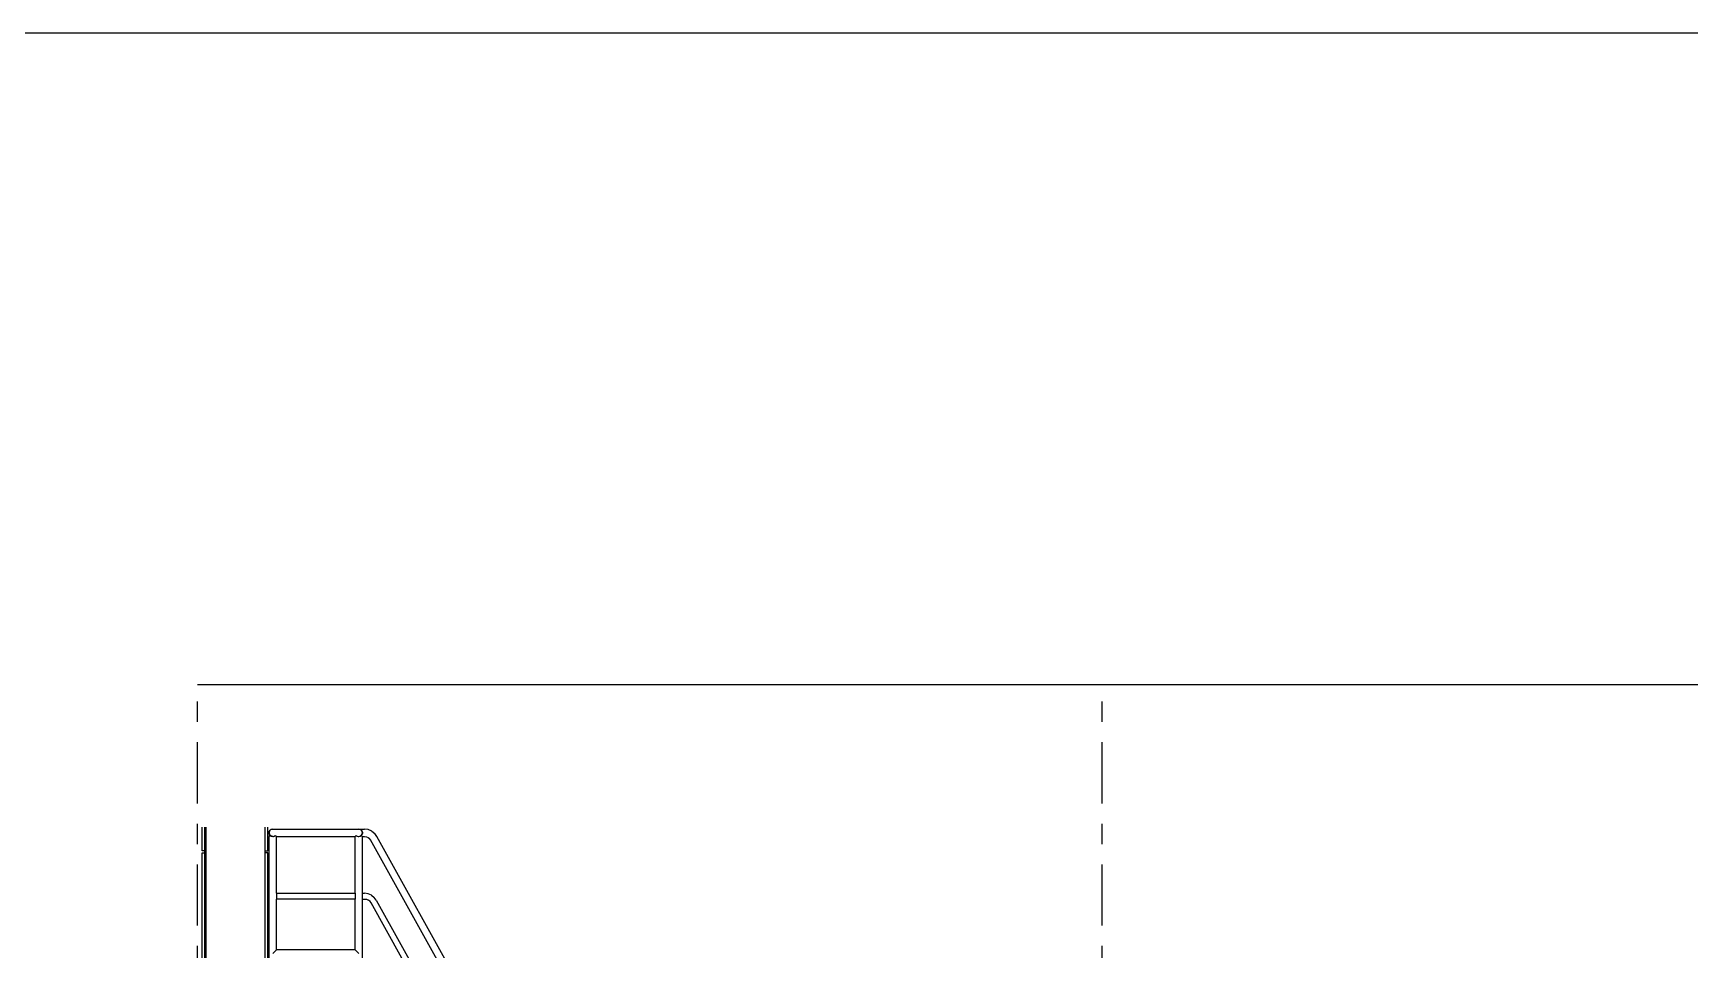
# Model space of a CAD drawing. Header units: millimetres. Extents: x 914 to 1731, y -85 to 465.
# Drawn here: x 969 to 1050.4, y 420.2 to 465.2 of the extents above; entities that cross this region are included whole.
import ezdxf

# ---------------------------------------------------------------- set-up
doc = ezdxf.new("R2010")
doc.units = ezdxf.units.MM
doc.linetypes.add('XKITLINE00', pattern=[0])
doc.linetypes.add('XKITLINE03', pattern=[6, 3, -1, 1, -1])
for name, color, linetype, lineweight in [('S010P_TITLEBLOCK', 7, 'Continuous', 0), ('S033M_GRID-STRUCT', 1, 'Continuous', 0), ('S281M_STEEL-COL', 3, 'Continuous', 0)]:
    doc.layers.add(name, color=color, linetype=linetype, lineweight=lineweight)

msp = doc.modelspace()

# ---------------------------------------------------------------- linework, layer by layer
at = {"lineweight": 25}
msp.add_line((977.048, 433.224), (1288.159, 433.224), dxfattribs=at)
at = {"layer": 'S010P_TITLEBLOCK', "linetype": 'XKITLINE00', "lineweight": 25}
msp.add_line((1726.168, 465.205), (916.168, 465.205), dxfattribs=at)
at = {"layer": 'S033M_GRID-STRUCT', "linetype": 'XKITLINE03', "lineweight": 25}
for p, q in [((977.048, 343.392), (977.048, 433.224)), ((1021.493, 343.392), (1021.493, 433.224))]:
    msp.add_line(p, q, dxfattribs=at)
at = {"layer": 'S281M_STEEL-COL', "linetype": 'XKITLINE00', "lineweight": 25}
for p, q in [((977.285, 425.059), (977.285, 426.224)), ((977.419, 367.651), (977.419, 426.224)), ((977.474, 418.896), (977.474, 426.224)), ((980.363, 426.224), (980.363, 418.896)), ((980.382, 417.918), (980.382, 426.224)), ((980.515, 425.059), (980.515, 426.224)), ((980.573, 425.947), (980.597, 426.037)), ((980.597, 426.037), (980.573, 425.947)), ((980.573, 425.916), (980.573, 425.947)), ((980.597, 425.858), (980.573, 425.947)), ((980.573, 425.947), (980.597, 425.858)), ((980.581, 425.877), (980.573, 425.916)), ((980.573, 425.916), (980.573, 425.762)), ((980.573, 425.762), (980.592, 425.776)), ((980.573, 419.318), (980.573, 425.762)), ((980.574, 425.987), (980.58, 426.018)), ((980.574, 425.95), (980.574, 425.987)), ((980.58, 426.018), (980.62, 426.078)), ((980.581, 425.877), (980.621, 425.816)), ((980.592, 425.776), (980.597, 425.789)), ((980.597, 426.037), (980.662, 426.102)), ((980.662, 426.102), (980.597, 426.037)), ((980.662, 425.792), (980.597, 425.858)), ((980.597, 425.858), (980.662, 425.792)), ((980.597, 425.789), (980.63, 425.811)), ((980.62, 426.078), (980.68, 426.118)), ((980.621, 425.816), (980.63, 425.811)), ((980.63, 425.811), (980.681, 425.776)), ((980.662, 426.102), (980.752, 426.126)), ((980.752, 426.126), (980.662, 426.102)), ((980.752, 425.769), (980.662, 425.792)), ((980.662, 425.792), (980.752, 425.769)), ((980.68, 426.118), (980.752, 426.133)), ((980.681, 425.776), (980.752, 425.762)), ((980.752, 426.133), (980.783, 426.126)), ((980.752, 426.133), (984.974, 426.133)), ((980.752, 426.126), (984.974, 426.126)), ((980.752, 425.762), (980.823, 425.776)), ((980.752, 425.769), (980.784, 425.769)), ((980.823, 425.776), (980.874, 425.811)), ((980.874, 425.811), (980.907, 425.789)), ((980.912, 425.776), (980.907, 425.789)), ((980.912, 425.776), (980.931, 425.762)), ((980.922, 425.769), (984.804, 425.769)), ((980.931, 425.762), (980.931, 425.769)), ((980.931, 422.977), (980.931, 425.762)), ((980.931, 425.762), (984.795, 425.762)), ((984.795, 425.762), (984.814, 425.776)), ((984.795, 425.762), (984.795, 425.769)), ((984.795, 425.762), (984.795, 425.769)), ((984.795, 422.977), (984.795, 425.762)), ((984.814, 425.776), (984.819, 425.789)), ((984.819, 425.789), (984.852, 425.811)), ((984.852, 425.811), (984.903, 425.776)), ((984.903, 425.776), (984.974, 425.762)), ((984.942, 426.126), (984.974, 426.133)), ((984.942, 425.769), (984.974, 425.769)), ((984.974, 426.133), (985.045, 426.118)), ((985.064, 426.102), (984.974, 426.126)), ((984.974, 425.769), (985.064, 425.792)), ((984.974, 425.762), (985.045, 425.776)), ((985.006, 426.126), (985.262, 426.126)), ((985.045, 426.118), (985.105, 426.078)), ((985.045, 425.776), (985.096, 425.811)), ((985.129, 426.037), (985.064, 426.102)), ((985.064, 425.792), (985.129, 425.858)), ((985.105, 425.816), (985.096, 425.811)), ((985.096, 425.811), (985.129, 425.789)), ((985.105, 426.078), (985.145, 426.018)), ((985.145, 425.877), (985.105, 425.816)), ((985.153, 425.947), (985.129, 426.037)), ((985.129, 425.858), (985.153, 425.947)), ((985.134, 425.776), (985.129, 425.789)), ((985.134, 425.776), (985.153, 425.762)), ((985.145, 426.018), (985.153, 425.979)), ((985.153, 425.916), (985.145, 425.877)), ((985.153, 425.979), (985.153, 425.916)), ((985.153, 425.979), (985.159, 425.947)), ((985.159, 425.947), (985.153, 425.916)), ((985.153, 425.762), (985.153, 425.769)), ((985.153, 425.769), (985.262, 425.769)), ((985.153, 419.318), (985.153, 425.762)), ((985.445, 426.102), (985.262, 426.126)), ((985.262, 425.769), (985.351, 425.757)), ((985.351, 425.757), (985.434, 425.722)), ((985.434, 425.722), (985.505, 425.666)), ((985.615, 426.03), (985.445, 426.102)), ((985.559, 425.594), (985.505, 425.666)), ((988.828, 419.708), (985.559, 425.594)), ((985.615, 426.03), (985.761, 425.916)), ((985.871, 425.768), (985.761, 425.916)), ((993.18, 412.612), (985.871, 425.768)), ((977.419, 425.059), (977.285, 425.059)), ((977.285, 418.984), (977.285, 424.97)), ((977.285, 424.97), (977.419, 424.97)), ((980.382, 425.059), (980.515, 425.059)), ((980.515, 424.97), (980.382, 424.97)), ((980.515, 418.984), (980.515, 424.97)), ((980.931, 422.977), (980.931, 422.696)), ((980.931, 422.977), (984.795, 422.977)), ((980.931, 420.2), (980.931, 422.696)), ((984.795, 422.696), (980.931, 422.696)), ((984.795, 422.977), (984.795, 422.696)), ((984.795, 420.2), (984.795, 422.696)), ((985.153, 422.977), (985.262, 422.977)), ((985.153, 422.696), (985.262, 422.696)), ((985.435, 422.954), (985.262, 422.977)), ((985.262, 422.696), (985.361, 422.682)), ((985.361, 422.682), (985.453, 422.643)), ((985.596, 422.886), (985.435, 422.954)), ((985.532, 422.582), (985.453, 422.643)), ((985.592, 422.501), (985.532, 422.582)), ((988.82, 416.691), (985.592, 422.501)), ((985.596, 422.886), (985.734, 422.778)), ((985.838, 422.638), (985.734, 422.778)), ((985.838, 422.638), (988.82, 417.27)), ((980.752, 420.021), (980.931, 420.2)), ((984.795, 420.2), (980.931, 420.2)), ((984.974, 420.021), (984.795, 420.2))]:
    msp.add_line(p, q, dxfattribs=at)

doc.saveas('drawing.dxf')
